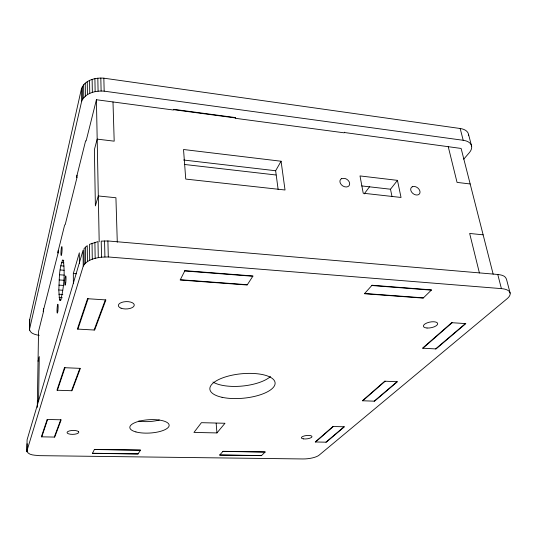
<?xml version="1.0" encoding="UTF-8"?>
<svg xmlns="http://www.w3.org/2000/svg" width="537" height="537" viewBox="0 0 537 537"><rect width="100%" height="100%" fill="white"/><g stroke="black" fill="none" stroke-linecap="round" stroke-linejoin="round"><path stroke-width="0.81" d="M43.557 308.379L43.517 311.514L43.121 311.487L58.157 252.887L58.171 250.517M37.281 407.402L38.536 331.45L43.517 311.514M26.85 451.134L27.098 439.769L83.074 250.255L83.228 266.137L26.85 451.134C28.669 455.618 35.267 455.061 39.322 455.651L302.888 458.954A12.626 3.739 -6.6 0 0 319.085 455.181L507.049 298.753A19.473 7.88 -12.9 0 0 501.41 288.624L497.772 274.474L107.897 240.959L101.218 241.133L101.553 257.156C94.854 258.055 86.84 259.787 83.228 266.137M39.188 335.397C35.623 334.672 30.099 333.739 29.495 329.382L29.71 319.461L81.496 88.524C84.94 79.986 95.492 77.456 103.842 78.18L460.182 128.504A17.667 9.814 -17 0 1 468.64 135.68M26.944 451.812L27.119 443.71M29.575 330.255L29.71 319.461M58.795 289.987C59.493 280.005 58.701 269.057 62.816 259.834L63.373 260.499C64.97 273.615 64.091 287.382 60.668 300.149L60.03 300.646L59.5 299.753L58.795 289.987L62.748 290.255M29.495 329.382L81.624 101.426C85.175 92.894 95.787 90.478 104.165 91.156L463.209 140.285A17.802 9.693 -16.6 0 1 469.204 152.823L463.733 159.16M76.952 175.183L76.966 177.593L65.192 224.728L64.682 224.896L57.721 252.853L58.157 252.887M344.573 132.189L344.163 132.827L235.28 118.288L235.595 117.603L173.652 109.313L173.397 110.018L96.412 99.734L86.142 140.855L85.618 140.795L76.469 177.539L76.966 177.593M38.046 361.226L39.275 356.602L38.604 399.018L37.348 403.28M73.374 283.462L73.334 273.514L79.328 252.833L79.402 263.264M41.792 436.836L47.612 419.471M57.419 390.238L64.97 367.717M77.919 329.107L88.102 298.753M54.311 437.071L60.735 419.793M71.542 390.728L79.865 368.348M94.123 330.007L105.326 299.888M278.132 189.46L275.642 170.746L281.079 161.234L183.526 149.508L185.748 179.076L285.026 189.991L281.079 161.234M364.22 193.891L369.724 186.5M391.983 196.488L390.506 189.225L397.454 180.358L360.005 175.928L363.22 193.219L401.032 197.455L397.454 180.358M216.941 432.923L224.983 423.263L201.422 422.679L193.958 432.426L216.941 432.923L216.156 423.257M87.457 261.593L87.256 245.624L84.027 248.618L84.188 264.533M315.602 441.985L333.316 426.512M362.777 400.777L385.163 381.216M422.948 348.211L452.134 322.717M325.946 442.179L344.056 426.774M374.168 401.173L397.038 381.72M435.608 348.916L465.384 323.589M98.278 257.612L97.976 241.59L89.478 244.328L89.699 260.317M101.553 257.156L108.299 256.968L501.41 288.624M92.492 453.255L138.09 453.872M219.727 454.98L261.512 455.544M94.378 449.523L140.459 450.207M222.915 451.429L265.097 452.053M59.097 297.558L62.285 297.767M59.5 299.753L61.097 299.861M58.862 294.229L62.829 294.491M58.902 285.12L63.641 285.449M59.177 279.938L63.91 280.28M73.334 273.514L76.523 273.749M59.607 274.776L64.339 275.125M60.157 269.97L64.111 270.265M180.318 279.723L247.342 284.724M364.657 293.477L423.418 297.86M61.48 262.606L63.869 262.794M60.795 265.822L63.97 266.063M62.164 260.559L63.769 260.687M184.748 270.97L252.806 276.26M371.799 285.516L431.332 290.148M483.125 234.823L469.66 233.461L479.407 272.977M184.345 164.45L276.038 174.995M361.737 185.93L390.506 189.225M183.587 160.013L275.642 170.746M470.17 183.969L457.054 182.392L448.254 146.729M497.772 274.474C500.974 274.857 505.404 275.535 506.465 279.139L510.137 293.155M173.525 109.669L235.434 117.945M344.365 132.505L461.122 148.447L493.154 274.152M468.533 134.378L471.6 146.071M460.182 128.504L463.209 140.285M112.992 101.949L114.193 141.171L97.184 139.123L94.391 149.622L95.385 205.879L98.298 195.965L115.925 197.744L117.288 242.207M103.842 78.18L104.165 91.156M107.897 240.959L108.299 256.968M100.822 78.046L101.117 91.028M104.554 240.918L104.916 256.934M97.821 78.207L98.09 91.196M96.412 99.734L99.197 241.804M94.901 78.671L95.15 91.652M92.129 79.416L92.351 92.398M94.895 242.288L95.17 258.304M89.558 80.422L89.76 93.398M92.042 243.207L92.283 259.217M87.256 81.678L87.43 94.646M85.255 83.154L85.417 96.11M83.611 84.806L83.759 97.747M85.43 247.067L85.605 263.009M82.349 86.611L82.483 99.533M81.496 88.524L81.624 101.426M159.328 420.008A19.58 6.867 -3.3 0 1 138.674 421.075M270.48 376.538A32.542 12.593 -5.6 0 1 242.294 386.056A32.542 12.593 -5.6 0 1 212.961 382.029M47.175 419.464L41.369 436.829L54.727 437.084L61.171 419.806L47.175 419.464M64.474 367.697L56.949 390.224L72.012 390.741L80.362 368.369L64.474 367.697M87.524 298.713L77.375 329.08L94.66 330.04L105.896 299.921L87.524 298.713M94.438 449.395L92.424 453.376L138.016 453.993L140.54 450.08L94.438 449.395M184.896 270.668L180.17 280.005L247.161 284.999L252.994 275.971L184.896 270.668M223.023 451.308L219.626 455.094L261.391 455.658L265.218 451.939L223.023 451.308M372.04 285.248L364.422 293.732L423.156 298.109L431.6 289.886L372.04 285.248M332.953 426.499L315.253 441.978L326.288 442.186L344.412 426.787L332.953 426.499M384.767 381.203L362.394 400.763L374.544 401.179L397.427 381.733L384.767 381.203M451.691 322.69L422.525 348.191L436.024 348.936L465.821 323.616L451.691 322.69M341.465 178.687L340.653 179.331A5.289 3.887 34.2 0 0 342.955 186.037A5.289 3.887 34.2 0 0 349.574 184.681A5.289 3.887 34.2 0 0 344.969 178.445L341.465 178.687M412.268 186.782L411.47 187.339A5.169 3.672 37.3 0 0 412.772 193.36A5.169 3.672 37.3 0 0 419.256 194.112A5.169 3.672 37.3 0 0 417.934 188.091L416.84 187.312A5.169 3.672 37.3 0 0 412.268 186.782M78.402 431.533L77.65 431.104A5.894 1.96 -1.7 0 0 67.743 431.607A5.894 1.96 -1.7 0 0 72.576 434.366A5.894 1.96 -1.7 0 0 78.402 431.533M427.036 328.026A7.263 2.893 -11 0 0 437.689 323.704A7.263 2.893 -11 0 0 426.881 322.965A7.263 2.893 -11 0 0 427.036 328.026M303.472 438.883A5.363 1.685 -6.7 0 0 311.97 436.836A5.363 1.685 -6.7 0 0 304.6 435.849A5.363 1.685 -6.7 0 0 303.472 438.883M121.033 308.178A7.961 3.672 -1.9 0 0 134.109 305.822A7.961 3.672 -1.9 0 0 123.792 301.868A7.961 3.672 -1.9 0 0 121.033 308.178M61.661 254.135A4.471 0.497 -86 0 0 61.943 246.718A4.471 0.497 -86 0 0 60.956 252.296A4.471 0.497 -86 0 0 61.661 254.135M65.709 282.992A4.719 0.55 -86.1 0 0 65.709 275.877A4.719 0.55 -86.1 0 0 64.755 282.898A4.719 0.55 -86.1 0 0 65.709 282.992M57.848 311.071A4.457 0.49 -86.4 0 0 57.882 304.244A4.457 0.49 -86.4 0 0 57.016 310.748A4.457 0.49 -86.4 0 0 57.848 311.071M135.921 431.929A19.708 6.679 -3.4 0 0 168.598 426.949A19.708 6.679 -3.4 0 0 143.889 420.256A19.708 6.679 -3.4 0 0 135.921 431.929M222.07 397.306A32.77 12.257 -5.6 0 0 274.729 385.157A32.77 12.257 -5.6 0 0 230.588 375.524A32.77 12.257 -5.6 0 0 222.07 397.306"/></g></svg>
